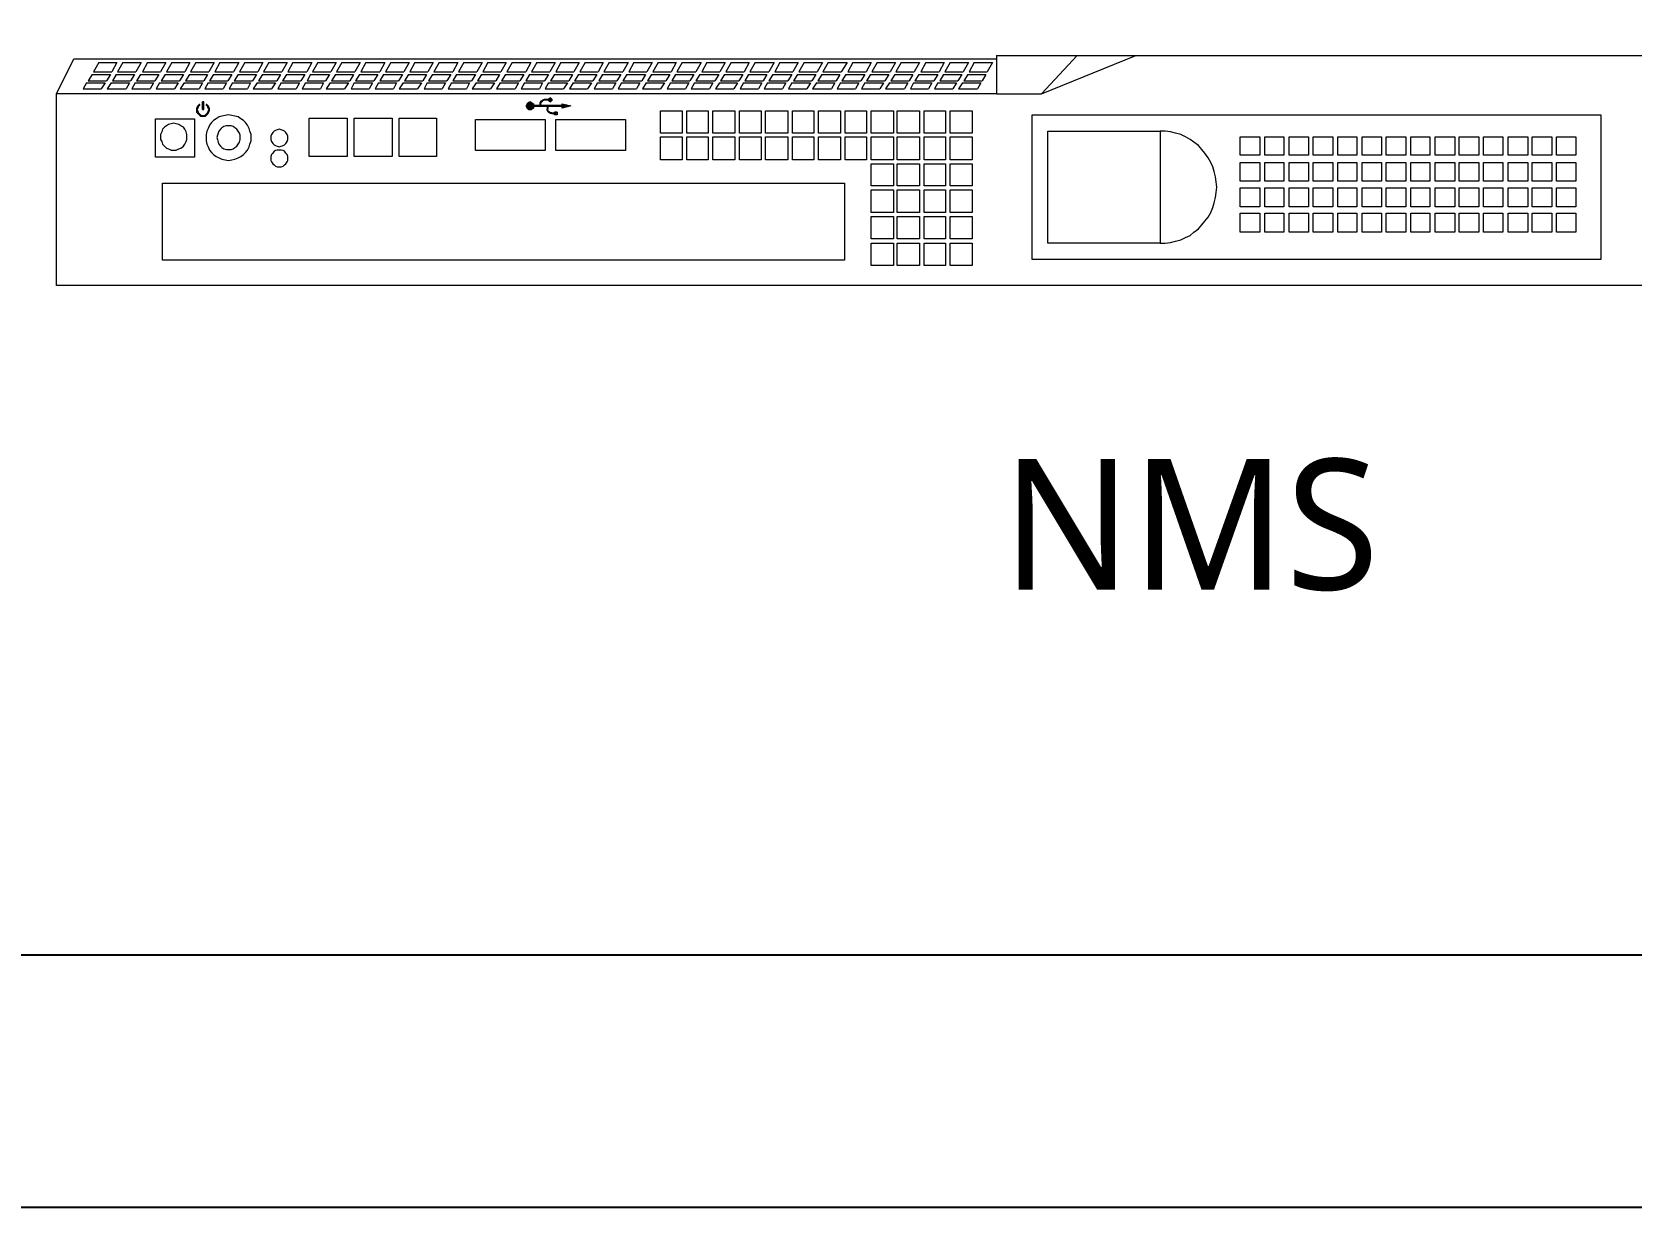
# Model space of a CAD drawing. Header units: millimetres. Extents: x 210250 to 420500, y 0 to 148500.
# Drawn here: x 256516 to 265604, y 68685 to 75362 of the extents above; entities that cross this region are included whole.
import ezdxf
from ezdxf.enums import TextEntityAlignment as Align

# ---------------------------------------------------------------- set-up
doc = ezdxf.new("R2010")
doc.units = ezdxf.units.MM
doc.header["$LTSCALE"] = 250
doc.header["$MEASUREMENT"] = 0
doc.layers.get('0').update_dxf_attribs({"lineweight": 25})
doc.layers.add('N-Equipment', color=7, linetype='Continuous')
doc.styles.add('sukwoo', font='malgun.ttf')

msp = doc.modelspace()

# ---------------------------------------------------------------- linework, layer by layer
at = {"color": 4}
msp.add_lwpolyline([(252757.4, 68684.9), (349048.6, 68684.9, 0.414214), (350048.6, 69684.9), (350048.6, 107791.5, 0.414214), (349048.6, 108791.5), (252757.4, 108791.5, 0.414214), (251757.4, 107791.5), (251757.4, 69684.9, 0.414214)], format="xyb", close=True, dxfattribs=at)
at = {"color": 3}
msp.add_lwpolyline([(253933.7, 89945), (272684, 89945, -0.414214), (273574.6, 89054.3), (273574.6, 71006, -0.414214), (272684, 70115.3), (253933.7, 70115.3, -0.414214), (253043, 71006), (253043, 89054.3, -0.414214)], format="xyb", close=True, dxfattribs=at)
at = {"lineweight": 9}
for points in [[(261997.2, 75228.4), (269855.6, 75228.4), (269855.6, 73920.5), (256654.5, 73920.5), (256654.5, 75009.8)], [(256754.6, 75209.9), (261997.2, 75209.9), (261997.2, 75009.8), (256654.5, 75009.8), (256654.5, 75009.8)], [(256654.5, 75009.8), (256754.6, 75209.9)], [(256754.6, 75209.9), (261997.2, 75209.9)], [(256895.4, 75187.7), (256865.7, 75135.8)], [(256895.4, 75187.7), (256999.1, 75187.7)], [(256999.1, 75187.7), (256969.5, 75135.8)], [(257032.5, 75187.7), (257002.8, 75135.8)], [(257032.5, 75187.7), (257136.2, 75187.7)], [(257136.2, 75187.7), (257106.6, 75135.8)], [(257173.2, 75187.7), (257143.6, 75135.8)], [(257173.2, 75187.7), (257277, 75187.7)], [(257277, 75187.7), (257247.3, 75135.8)], [(257310.3, 75187.7), (257280.7, 75135.8)], [(257310.3, 75187.7), (257414.1, 75187.7)], [(257414.1, 75187.7), (257384.4, 75135.8)], [(257447.4, 75187.7), (257417.8, 75135.8)], [(257447.4, 75187.7), (257551.2, 75187.7)], [(257551.2, 75187.7), (257521.5, 75135.8)], [(257584.5, 75187.7), (257554.9, 75135.8)], [(257584.5, 75187.7), (257692, 75187.7)], [(257692, 75187.7), (257662.3, 75135.8)], [(257725.3, 75187.7), (257695.7, 75135.8)], [(257725.3, 75187.7), (257829, 75187.7)], [(257829, 75187.7), (257799.4, 75135.8)], [(257862.4, 75187.7), (257832.7, 75135.8)], [(257862.4, 75187.7), (257966.1, 75187.7)], [(257966.1, 75187.7), (257936.5, 75135.8)], [(257999.5, 75187.7), (257969.8, 75135.8)], [(257999.5, 75187.7), (258106.9, 75187.7)], [(258106.9, 75187.7), (258077.3, 75135.8)], [(258140.3, 75187.7), (258110.6, 75135.8)], [(258140.3, 75187.7), (258244, 75187.7)], [(258244, 75187.7), (258214.4, 75135.8)], [(258277.3, 75187.7), (258247.7, 75135.8)], [(258277.3, 75187.7), (258381.1, 75187.7)], [(258381.1, 75187.7), (258351.5, 75135.8)], [(258414.4, 75187.7), (258384.8, 75135.8)], [(258414.4, 75187.7), (258521.9, 75187.7)], [(258521.9, 75187.7), (258492.2, 75135.8)], [(258555.2, 75187.7), (258525.6, 75135.8)], [(258555.2, 75187.7), (258659, 75187.7)], [(258659, 75187.7), (258629.3, 75135.8)], [(258692.3, 75187.7), (258662.7, 75135.8)], [(258692.3, 75187.7), (258796.1, 75187.7)], [(258796.1, 75187.7), (258766.4, 75135.8)], [(258829.4, 75187.7), (258799.8, 75135.8)], [(258829.4, 75187.7), (258936.8, 75187.7)], [(258936.8, 75187.7), (258907.2, 75135.8)], [(258970.2, 75187.7), (258940.6, 75135.8)], [(258970.2, 75187.7), (259073.9, 75187.7)], [(259073.9, 75187.7), (259044.3, 75135.8)], [(259107.3, 75187.7), (259077.6, 75135.8)], [(259107.3, 75187.7), (259211, 75187.7)], [(259211, 75187.7), (259181.4, 75135.8)], [(259244.4, 75187.7), (259214.7, 75135.8)], [(259244.4, 75187.7), (259351.8, 75187.7)], [(259351.8, 75187.7), (259322.2, 75135.8)], [(259385.2, 75187.7), (259355.5, 75135.8)], [(259385.2, 75187.7), (259488.9, 75187.7)], [(259488.9, 75187.7), (259459.3, 75135.8)], [(259522.2, 75187.7), (259492.6, 75135.8)], [(259522.2, 75187.7), (259626, 75187.7)], [(259626, 75187.7), (259596.3, 75135.8)], [(259659.3, 75187.7), (259629.7, 75135.8)], [(259659.3, 75187.7), (259763.1, 75187.7)], [(259763.1, 75187.7), (259733.4, 75135.8)], [(259796.4, 75187.7), (259766.8, 75135.8)], [(259796.4, 75187.7), (259903.9, 75187.7)], [(259903.9, 75187.7), (259874.2, 75135.8)], [(259937.2, 75187.7), (259907.6, 75135.8)], [(259937.2, 75187.7), (260041, 75187.7)], [(260041, 75187.7), (260011.3, 75135.8)], [(260074.3, 75187.7), (260044.7, 75135.8)], [(260074.3, 75187.7), (260178, 75187.7)], [(260178, 75187.7), (260148.4, 75135.8)], [(260211.4, 75187.7), (260181.7, 75135.8)], [(260211.4, 75187.7), (260318.8, 75187.7)], [(260318.8, 75187.7), (260289.2, 75135.8)], [(260352.2, 75187.7), (260322.5, 75135.8)], [(260352.2, 75187.7), (260455.9, 75187.7)], [(260455.9, 75187.7), (260426.3, 75135.8)], [(260489.3, 75187.7), (260459.6, 75135.8)], [(260489.3, 75187.7), (260593, 75187.7)], [(260593, 75187.7), (260563.4, 75135.8)], [(260626.4, 75187.7), (260596.7, 75135.8)], [(260626.4, 75187.7), (260733.8, 75187.7)], [(260733.8, 75187.7), (260704.2, 75135.8)], [(260767.1, 75187.7), (260737.5, 75135.8)], [(260767.1, 75187.7), (260870.9, 75187.7)], [(260870.9, 75187.7), (260841.2, 75135.8)], [(260904.2, 75187.7), (260874.6, 75135.8)], [(260904.2, 75187.7), (261008, 75187.7)], [(261008, 75187.7), (260978.3, 75135.8)], [(261041.3, 75187.7), (261011.7, 75135.8)], [(261041.3, 75187.7), (261148.8, 75187.7)], [(261148.8, 75187.7), (261115.4, 75135.8)], [(261182.1, 75187.7), (261152.5, 75135.8)], [(261182.1, 75187.7), (261285.9, 75187.7)], [(261285.9, 75187.7), (261256.2, 75135.8)], [(261319.2, 75187.7), (261289.6, 75135.8)], [(261319.2, 75187.7), (261422.9, 75187.7)], [(261422.9, 75187.7), (261393.3, 75135.8)], [(261456.3, 75187.7), (261426.6, 75135.8)], [(261456.3, 75187.7), (261560, 75187.7)], [(261560, 75187.7), (261530.4, 75135.8)], [(261597.1, 75187.7), (261567.4, 75135.8)], [(261597.1, 75187.7), (261700.8, 75187.7)], [(261700.8, 75187.7), (261671.2, 75135.8)], [(261734.2, 75187.7), (261704.5, 75135.8)], [(261734.2, 75187.7), (261837.9, 75187.7)], [(261837.9, 75187.7), (261808.3, 75135.8)], [(261871.3, 75187.7), (261841.6, 75135.8)], [(261871.3, 75187.7), (261975, 75187.7)], [(261975, 75187.7), (261945.4, 75135.8)], [(261997.2, 75228.4), (261997.2, 75209.9)], [(262252.9, 75009.8), (262790.1, 75228.4)], [(262252.9, 75009.8), (262456.7, 75228.4)], [(256825, 75072.8), (256806.4, 75039.5)], [(256825, 75072.8), (256932.4, 75072.8)], [(256858.3, 75121), (256836.1, 75083.9)], [(256836.1, 75083.9), (256939.8, 75083.9)], [(256858.3, 75121), (256962.1, 75121)], [(256865.7, 75135.8), (256969.5, 75135.8)], [(256932.4, 75072.8), (256910.2, 75039.5)], [(256962.1, 75121), (256939.8, 75083.9)], [(256965.8, 75072.8), (256943.5, 75039.5)], [(256965.8, 75072.8), (257069.5, 75072.8)], [(256995.4, 75121), (256973.2, 75083.9)], [(256973.2, 75083.9), (257076.9, 75083.9)], [(256995.4, 75121), (257099.1, 75121)], [(257002.8, 75135.8), (257106.6, 75135.8)], [(257069.5, 75072.8), (257051, 75039.5)], [(257099.1, 75121), (257076.9, 75083.9)], [(257102.8, 75072.8), (257084.3, 75039.5)], [(257102.8, 75072.8), (257206.6, 75072.8)], [(257132.5, 75121), (257110.3, 75083.9)], [(257110.3, 75083.9), (257214, 75083.9)], [(257132.5, 75121), (257236.2, 75121)], [(257143.6, 75135.8), (257247.3, 75135.8)], [(257206.6, 75072.8), (257188.1, 75039.5)], [(257236.2, 75121), (257214, 75083.9)], [(257239.9, 75072.8), (257221.4, 75039.5)], [(257239.9, 75072.8), (257347.4, 75072.8)], [(257273.3, 75121), (257251, 75083.9)], [(257251, 75083.9), (257354.8, 75083.9)], [(257273.3, 75121), (257377, 75121)], [(257280.7, 75135.8), (257384.4, 75135.8)], [(257347.4, 75072.8), (257325.2, 75039.5)], [(257377, 75121), (257354.8, 75083.9)], [(257380.7, 75072.8), (257358.5, 75039.5)], [(257380.7, 75072.8), (257484.5, 75072.8)], [(257410.4, 75121), (257388.1, 75083.9)], [(257388.1, 75083.9), (257491.9, 75083.9)], [(257410.4, 75121), (257514.1, 75121)], [(257417.8, 75135.8), (257521.5, 75135.8)], [(257484.5, 75072.8), (257465.9, 75039.5)], [(257514.1, 75121), (257491.9, 75083.9)], [(257517.8, 75072.8), (257499.3, 75039.5)], [(257517.8, 75072.8), (257621.6, 75072.8)], [(257547.5, 75121), (257525.2, 75083.9)], [(257525.2, 75083.9), (257629, 75083.9)], [(257547.5, 75121), (257651.2, 75121)], [(257554.9, 75135.8), (257662.3, 75135.8)], [(257621.6, 75072.8), (257603, 75039.5)], [(257651.2, 75121), (257629, 75083.9)], [(257654.9, 75072.8), (257636.4, 75039.5)], [(257654.9, 75072.8), (257758.6, 75072.8)], [(257688.2, 75121), (257666, 75083.9)], [(257666, 75083.9), (257769.8, 75083.9)], [(257688.2, 75121), (257792, 75121)], [(257695.7, 75135.8), (257799.4, 75135.8)], [(257758.6, 75072.8), (257740.1, 75039.5)], [(257792, 75121), (257769.8, 75083.9)], [(257795.7, 75072.8), (257773.5, 75039.5)], [(257795.7, 75072.8), (257899.4, 75072.8)], [(257825.3, 75121), (257803.1, 75083.9)], [(257803.1, 75083.9), (257906.8, 75083.9)], [(257825.3, 75121), (257929.1, 75121)], [(257832.7, 75135.8), (257936.5, 75135.8)], [(257899.4, 75072.8), (257877.2, 75039.5)], [(257929.1, 75121), (257906.8, 75083.9)], [(257932.8, 75072.8), (257914.3, 75039.5)], [(257932.8, 75072.8), (258036.5, 75072.8)], [(257962.4, 75121), (257940.2, 75083.9)], [(257940.2, 75083.9), (258043.9, 75083.9)], [(257962.4, 75121), (258066.2, 75121)], [(257969.8, 75135.8), (258077.3, 75135.8)], [(258036.5, 75072.8), (258018, 75039.5)], [(258066.2, 75121), (258043.9, 75083.9)], [(258069.9, 75072.8), (258051.3, 75039.5)], [(258069.9, 75072.8), (258173.6, 75072.8)], [(258099.5, 75121), (258081, 75083.9)], [(258081, 75083.9), (258184.7, 75083.9)], [(258099.5, 75121), (258207, 75121)], [(258110.6, 75135.8), (258214.4, 75135.8)], [(258173.6, 75072.8), (258155.1, 75039.5)], [(258207, 75121), (258184.7, 75083.9)], [(258210.7, 75072.8), (258188.4, 75039.5)], [(258210.7, 75072.8), (258314.4, 75072.8)], [(258240.3, 75121), (258218.1, 75083.9)], [(258218.1, 75083.9), (258321.8, 75083.9)], [(258240.3, 75121), (258344, 75121)], [(258247.7, 75135.8), (258351.5, 75135.8)], [(258314.4, 75072.8), (258292.2, 75039.5)], [(258344, 75121), (258321.8, 75083.9)], [(258347.7, 75072.8), (258329.2, 75039.5)], [(258347.7, 75072.8), (258451.5, 75072.8)], [(258377.4, 75121), (258355.2, 75083.9)], [(258355.2, 75083.9), (258458.9, 75083.9)], [(258377.4, 75121), (258481.1, 75121)], [(258384.8, 75135.8), (258492.2, 75135.8)], [(258451.5, 75072.8), (258433, 75039.5)], [(258481.1, 75121), (258458.9, 75083.9)], [(258484.8, 75072.8), (258466.3, 75039.5)], [(258484.8, 75072.8), (258588.6, 75072.8)], [(258514.5, 75121), (258492.2, 75083.9)], [(258492.2, 75083.9), (258599.7, 75083.9)], [(258514.5, 75121), (258621.9, 75121)], [(258525.6, 75135.8), (258629.3, 75135.8)], [(258588.6, 75072.8), (258570, 75039.5)], [(258621.9, 75121), (258599.7, 75083.9)], [(258625.6, 75072.8), (258603.4, 75039.5)], [(258625.6, 75072.8), (258729.4, 75072.8)], [(258655.3, 75121), (258633, 75083.9)], [(258633, 75083.9), (258736.8, 75083.9)], [(258655.3, 75121), (258759, 75121)], [(258662.7, 75135.8), (258766.4, 75135.8)], [(258729.4, 75072.8), (258707.1, 75039.5)], [(258759, 75121), (258736.8, 75083.9)], [(258762.7, 75072.8), (258744.2, 75039.5)], [(258762.7, 75072.8), (258866.5, 75072.8)], [(258792.4, 75121), (258770.1, 75083.9)], [(258770.1, 75083.9), (258873.9, 75083.9)], [(258792.4, 75121), (258896.1, 75121)], [(258799.8, 75135.8), (258907.2, 75135.8)], [(258866.5, 75072.8), (258847.9, 75039.5)], [(258896.1, 75121), (258873.9, 75083.9)], [(258899.8, 75072.8), (258881.3, 75039.5)], [(258899.8, 75072.8), (259003.5, 75072.8)], [(258929.4, 75121), (258907.2, 75083.9)], [(258907.2, 75083.9), (259014.7, 75083.9)], [(258929.4, 75121), (259036.9, 75121)], [(258940.6, 75135.8), (259044.3, 75135.8)], [(259003.5, 75072.8), (258985, 75039.5)], [(259036.9, 75121), (259014.7, 75083.9)], [(259040.6, 75072.8), (259018.4, 75039.5)], [(259040.6, 75072.8), (259144.3, 75072.8)], [(259070.2, 75121), (259048, 75083.9)], [(259048, 75083.9), (259151.7, 75083.9)], [(259070.2, 75121), (259174, 75121)], [(259077.6, 75135.8), (259181.4, 75135.8)], [(259144.3, 75072.8), (259122.1, 75039.5)], [(259174, 75121), (259151.7, 75083.9)], [(259177.7, 75072.8), (259155.4, 75039.5)], [(259177.7, 75072.8), (259281.4, 75072.8)], [(259207.3, 75121), (259185.1, 75083.9)], [(259185.1, 75083.9), (259288.8, 75083.9)], [(259207.3, 75121), (259311.1, 75121)], [(259214.7, 75135.8), (259322.2, 75135.8)], [(259281.4, 75072.8), (259262.9, 75039.5)], [(259311.1, 75121), (259288.8, 75083.9)], [(259314.8, 75072.8), (259296.2, 75039.5)], [(259314.8, 75072.8), (259418.5, 75072.8)], [(259344.4, 75121), (259322.2, 75083.9)], [(259322.2, 75083.9), (259429.6, 75083.9)], [(259344.4, 75121), (259451.9, 75121)], [(259355.5, 75135.8), (259459.3, 75135.8)], [(259418.5, 75072.8), (259400, 75039.5)], [(259451.9, 75121), (259429.6, 75083.9)], [(259451.9, 75072.8), (259433.3, 75039.5)], [(259451.9, 75072.8), (259559.3, 75072.8)], [(259485.2, 75121), (259463, 75083.9)], [(259463, 75083.9), (259566.7, 75083.9)], [(259485.2, 75121), (259588.9, 75121)], [(259492.6, 75135.8), (259596.3, 75135.8)], [(259559.3, 75072.8), (259537.1, 75039.5)], [(259588.9, 75121), (259566.7, 75083.9)], [(259592.6, 75072.8), (259570.4, 75039.5)], [(259592.6, 75072.8), (259696.4, 75072.8)], [(259622.3, 75121), (259600.1, 75083.9)], [(259600.1, 75083.9), (259703.8, 75083.9)], [(259622.3, 75121), (259726, 75121)], [(259629.7, 75135.8), (259733.4, 75135.8)], [(259696.4, 75072.8), (259674.2, 75039.5)], [(259726, 75121), (259703.8, 75083.9)], [(259729.7, 75072.8), (259711.2, 75039.5)], [(259729.7, 75072.8), (259833.5, 75072.8)], [(259759.4, 75121), (259737.1, 75083.9)], [(259737.1, 75083.9), (259840.9, 75083.9)], [(259759.4, 75121), (259863.1, 75121)], [(259766.8, 75135.8), (259874.2, 75135.8)], [(259833.5, 75072.8), (259814.9, 75039.5)], [(259863.1, 75121), (259840.9, 75083.9)], [(259866.8, 75072.8), (259848.3, 75039.5)], [(259866.8, 75072.8), (259970.6, 75072.8)], [(259896.5, 75121), (259874.2, 75083.9)], [(259874.2, 75083.9), (259981.7, 75083.9)], [(259896.5, 75121), (260003.9, 75121)], [(259907.6, 75135.8), (260011.3, 75135.8)], [(259970.6, 75072.8), (259952, 75039.5)], [(260003.9, 75121), (259981.7, 75083.9)], [(260007.6, 75072.8), (259985.4, 75039.5)], [(260007.6, 75072.8), (260111.4, 75072.8)], [(260037.2, 75121), (260015, 75083.9)], [(260015, 75083.9), (260118.8, 75083.9)], [(260037.2, 75121), (260141, 75121)], [(260044.7, 75135.8), (260148.4, 75135.8)], [(260111.4, 75072.8), (260089.1, 75039.5)], [(260141, 75121), (260118.8, 75083.9)], [(260144.7, 75072.8), (260126.2, 75039.5)], [(260144.7, 75072.8), (260248.4, 75072.8)], [(260174.3, 75121), (260152.1, 75083.9)], [(260152.1, 75083.9), (260255.8, 75083.9)], [(260174.3, 75121), (260278.1, 75121)], [(260181.7, 75135.8), (260289.2, 75135.8)], [(260248.4, 75072.8), (260229.9, 75039.5)], [(260278.1, 75121), (260255.8, 75083.9)], [(260281.8, 75072.8), (260263.3, 75039.5)], [(260281.8, 75072.8), (260385.5, 75072.8)], [(260311.4, 75121), (260289.2, 75083.9)], [(260289.2, 75083.9), (260396.6, 75083.9)], [(260311.4, 75121), (260418.9, 75121)], [(260322.5, 75135.8), (260426.3, 75135.8)], [(260385.5, 75072.8), (260367, 75039.5)], [(260418.9, 75121), (260396.6, 75083.9)], [(260422.6, 75072.8), (260400.3, 75039.5)], [(260422.6, 75072.8), (260526.3, 75072.8)], [(260452.2, 75121), (260430, 75083.9)], [(260430, 75083.9), (260533.7, 75083.9)], [(260452.2, 75121), (260556, 75121)], [(260459.6, 75135.8), (260563.4, 75135.8)], [(260526.3, 75072.8), (260504.1, 75039.5)], [(260556, 75121), (260533.7, 75083.9)], [(260559.7, 75072.8), (260541.1, 75039.5)], [(260559.7, 75072.8), (260663.4, 75072.8)], [(260589.3, 75121), (260567.1, 75083.9)], [(260567.1, 75083.9), (260670.8, 75083.9)], [(260589.3, 75121), (260693, 75121)], [(260596.7, 75135.8), (260704.2, 75135.8)], [(260663.4, 75072.8), (260644.9, 75039.5)], [(260693, 75121), (260670.8, 75083.9)], [(260696.7, 75072.8), (260678.2, 75039.5)], [(260696.7, 75072.8), (260800.5, 75072.8)], [(260726.4, 75121), (260704.2, 75083.9)], [(260704.2, 75083.9), (260811.6, 75083.9)], [(260726.4, 75121), (260833.8, 75121)], [(260737.5, 75135.8), (260841.2, 75135.8)], [(260800.5, 75072.8), (260782, 75039.5)], [(260833.8, 75121), (260811.6, 75083.9)], [(260833.8, 75072.8), (260815.3, 75039.5)], [(260833.8, 75072.8), (260941.3, 75072.8)], [(260867.2, 75121), (260845, 75083.9)], [(260845, 75083.9), (260948.7, 75083.9)], [(260867.2, 75121), (260970.9, 75121)], [(260874.6, 75135.8), (260978.3, 75135.8)], [(260941.3, 75072.8), (260919.1, 75039.5)], [(260970.9, 75121), (260948.7, 75083.9)], [(260974.6, 75072.8), (260952.4, 75039.5)], [(260974.6, 75072.8), (261078.4, 75072.8)], [(261004.3, 75121), (260982, 75083.9)], [(260982, 75083.9), (261085.8, 75083.9)], [(261004.3, 75121), (261108, 75121)], [(261011.7, 75135.8), (261115.4, 75135.8)], [(261078.4, 75072.8), (261059.8, 75039.5)], [(261108, 75121), (261085.8, 75083.9)], [(261111.7, 75072.8), (261093.2, 75039.5)], [(261111.7, 75072.8), (261215.5, 75072.8)], [(261141.4, 75121), (261119.1, 75083.9)], [(261119.1, 75083.9), (261226.6, 75083.9)], [(261141.4, 75121), (261248.8, 75121)], [(261152.5, 75135.8), (261256.2, 75135.8)], [(261215.5, 75072.8), (261196.9, 75039.5)], [(261248.8, 75121), (261226.6, 75083.9)], [(261248.8, 75072.8), (261230.3, 75039.5)], [(261248.8, 75072.8), (261356.2, 75072.8)], [(261282.1, 75121), (261259.9, 75083.9)], [(261259.9, 75083.9), (261363.7, 75083.9)], [(261282.1, 75121), (261385.9, 75121)], [(261289.6, 75135.8), (261393.3, 75135.8)], [(261356.2, 75072.8), (261334, 75039.5)], [(261385.9, 75121), (261363.7, 75083.9)], [(261389.6, 75072.8), (261367.4, 75039.5)], [(261389.6, 75072.8), (261493.3, 75072.8)], [(261419.2, 75121), (261397, 75083.9)], [(261397, 75083.9), (261500.7, 75083.9)], [(261419.2, 75121), (261523, 75121)], [(261426.6, 75135.8), (261530.4, 75135.8)], [(261493.3, 75072.8), (261474.8, 75039.5)], [(261523, 75121), (261500.7, 75083.9)], [(261526.7, 75072.8), (261508.2, 75039.5)], [(261526.7, 75072.8), (261630.4, 75072.8)], [(261556.3, 75121), (261534.1, 75083.9)], [(261534.1, 75083.9), (261641.5, 75083.9)], [(261556.3, 75121), (261663.8, 75121)], [(261567.4, 75135.8), (261671.2, 75135.8)], [(261630.4, 75072.8), (261611.9, 75039.5)], [(261663.8, 75121), (261641.5, 75083.9)], [(261663.8, 75072.8), (261645.2, 75039.5)], [(261663.8, 75072.8), (261771.2, 75072.8)], [(261697.1, 75121), (261674.9, 75083.9)], [(261674.9, 75083.9), (261778.6, 75083.9)], [(261697.1, 75121), (261800.9, 75121)], [(261704.5, 75135.8), (261808.3, 75135.8)], [(261771.2, 75072.8), (261749, 75039.5)], [(261800.9, 75121), (261778.6, 75083.9)], [(261804.6, 75072.8), (261782.3, 75039.5)], [(261804.6, 75072.8), (261908.3, 75072.8)], [(261834.2, 75121), (261812, 75083.9)], [(261812, 75083.9), (261915.7, 75083.9)], [(261834.2, 75121), (261937.9, 75121)], [(261841.6, 75135.8), (261945.4, 75135.8)], [(261908.3, 75072.8), (261889.8, 75039.5)], [(261937.9, 75121), (261915.7, 75083.9)], [(256806.4, 75039.5), (256910.2, 75039.5)], [(256943.5, 75039.5), (257051, 75039.5)], [(257084.3, 75039.5), (257188.1, 75039.5)], [(257221.4, 75039.5), (257325.2, 75039.5)], [(257358.5, 75039.5), (257465.9, 75039.5)], [(257499.3, 75039.5), (257603, 75039.5)], [(257636.4, 75039.5), (257740.1, 75039.5)], [(257773.5, 75039.5), (257877.2, 75039.5)], [(257914.3, 75039.5), (258018, 75039.5)], [(258051.3, 75039.5), (258155.1, 75039.5)], [(258188.4, 75039.5), (258292.2, 75039.5)], [(258329.2, 75039.5), (258433, 75039.5)], [(258466.3, 75039.5), (258570, 75039.5)], [(258603.4, 75039.5), (258707.1, 75039.5)], [(258744.2, 75039.5), (258847.9, 75039.5)], [(258881.3, 75039.5), (258985, 75039.5)], [(259018.4, 75039.5), (259122.1, 75039.5)], [(259155.4, 75039.5), (259262.9, 75039.5)], [(259296.2, 75039.5), (259400, 75039.5)], [(259433.3, 75039.5), (259537.1, 75039.5)], [(259570.4, 75039.5), (259674.2, 75039.5)], [(259711.2, 75039.5), (259814.9, 75039.5)], [(259848.3, 75039.5), (259952, 75039.5)], [(259985.4, 75039.5), (260089.1, 75039.5)], [(260126.2, 75039.5), (260229.9, 75039.5)], [(260263.3, 75039.5), (260367, 75039.5)], [(260400.3, 75039.5), (260504.1, 75039.5)], [(260541.1, 75039.5), (260644.9, 75039.5)], [(260678.2, 75039.5), (260782, 75039.5)], [(260815.3, 75039.5), (260919.1, 75039.5)], [(260952.4, 75039.5), (261059.8, 75039.5)], [(261093.2, 75039.5), (261196.9, 75039.5)], [(261230.3, 75039.5), (261334, 75039.5)], [(261367.4, 75039.5), (261474.8, 75039.5)], [(261508.2, 75039.5), (261611.9, 75039.5)], [(261645.2, 75039.5), (261749, 75039.5)], [(261782.3, 75039.5), (261889.8, 75039.5)], [(261997.2, 75009.8), (262252.9, 75009.8)], [(257465.9, 74950.5), (257458.5, 74943.1), (257454.8, 74935.7), (257451.1, 74924.6), (257451.1, 74917.2), (257451.1, 74906.1), (257458.5, 74898.7), (257465.9, 74891.3), (257473.4, 74883.9), (257484.5, 74883.9), (257491.9, 74883.9), (257503, 74883.9), (257510.4, 74891.3), (257517.8, 74898.7), (257521.5, 74906.1), (257525.2, 74917.2), (257525.2, 74924.6), (257521.5, 74935.7), (257517.8, 74943.1), (257510.4, 74950.5)], [(257469.6, 74946.8), (257462.2, 74939.4), (257458.5, 74928.3), (257454.8, 74920.9), (257458.5, 74909.8), (257462.2, 74902.4), (257469.6, 74895), (257477.1, 74887.6), (257488.2, 74887.6), (257499.3, 74887.6), (257506.7, 74895), (257514.1, 74902.4), (257517.8, 74909.8), (257521.5, 74920.9), (257517.8, 74928.3), (257514.1, 74939.4), (257506.7, 74946.8)], [(257469.6, 74950.5), (257465.9, 74950.5)], [(257469.6, 74946.8), (257469.6, 74950.5)], [(257484.5, 74920.9), (257484.5, 74965.4)], [(257488.2, 74965.4), (257484.5, 74965.4)], [(257484.5, 74920.9), (257488.2, 74920.9)], [(257491.9, 74965.4), (257488.2, 74965.4)], [(257488.2, 74920.9), (257491.9, 74920.9)], [(257491.9, 74920.9), (257491.9, 74965.4)], [(257510.4, 74950.5), (257506.7, 74950.5)], [(257506.7, 74950.5), (257506.7, 74946.8)], [(262927.2, 74161.4), (262956.8, 74161.4), (262986.5, 74165.1), (263016.1, 74172.5), (263045.8, 74179.9), (263071.7, 74194.7), (263097.6, 74205.8), (263119.9, 74224.4), (263145.8, 74242.9), (263164.3, 74265.1), (263182.8, 74287.3), (263201.4, 74309.6), (263216.2, 74335.5), (263227.3, 74365.1), (263234.7, 74391.1), (263242.1, 74420.7), (263245.8, 74450.4), (263249.5, 74480), (263245.8, 74509.6), (263242.1, 74539.3), (263234.7, 74568.9), (263227.3, 74594.9), (263216.2, 74620.8), (263201.4, 74646.7), (263182.8, 74672.7), (263164.3, 74694.9), (263145.8, 74717.1), (263119.9, 74735.7), (263097.6, 74750.5), (263071.7, 74765.3), (263045.8, 74780.1), (263016.1, 74787.5), (262986.5, 74794.9), (262956.8, 74798.6), (262927.2, 74798.6)]]:
    msp.add_lwpolyline(points, dxfattribs=at)
for points in [[(259422.2, 74976.5), (259422.2, 74972.8), (259414.8, 74972.8)], [(259429.6, 74980.2), (259429.6, 74976.5), (259422.2, 74976.5)], [(259429.6, 74976.5), (259422.2, 74976.5), (259422.2, 74972.8)], [(259451.9, 74976.5), (259451.9, 74980.2), (259429.6, 74976.5)], [(259451.9, 74980.2), (259429.6, 74976.5), (259429.6, 74980.2)], [(259463, 74965.4), (259466.7, 74969.1), (259470.4, 74972.8), (259470.4, 74976.5), (259470.4, 74980.2), (259466.7, 74983.9), (259463, 74987.6), (259455.6, 74983.9), (259451.9, 74980.2), (259451.9, 74976.5), (259451.9, 74972.8), (259455.6, 74969.1), (259463, 74965.4)], [(259455.6, 74983.9), (259451.9, 74980.2), (259451.9, 74972.8)], [(259455.6, 74983.9), (259455.6, 74969.1), (259451.9, 74972.8)], [(259451.9, 74980.2), (259451.9, 74972.8), (259451.9, 74976.5)], [(259463, 74987.6), (259455.6, 74983.9), (259455.6, 74969.1)], [(259463, 74987.6), (259463, 74965.4), (259455.6, 74969.1)], [(259466.7, 74983.9), (259463, 74987.6), (259463, 74965.4)], [(259466.7, 74983.9), (259466.7, 74969.1), (259463, 74965.4)], [(259470.4, 74980.2), (259466.7, 74983.9), (259466.7, 74969.1)], [(259470.4, 74980.2), (259470.4, 74972.8), (259466.7, 74969.1)], [(259470.4, 74976.5), (259470.4, 74980.2), (259470.4, 74972.8)], [(257632.7, 74631.9), (257651.2, 74635.6), (257669.7, 74639.3), (257688.2, 74646.7), (257703.1, 74654.1), (257717.9, 74665.3), (257729, 74676.4), (257740.1, 74691.2), (257751.2, 74709.7), (257754.9, 74724.5), (257762.3, 74743.1), (257762.3, 74761.6), (257762.3, 74780.1), (257754.9, 74798.6), (257751.2, 74813.5), (257740.1, 74832), (257729, 74846.8), (257717.9, 74857.9), (257703.1, 74869), (257688.2, 74880.2), (257669.7, 74883.9), (257651.2, 74887.6), (257632.7, 74891.3), (257614.1, 74887.6), (257595.6, 74883.9), (257580.8, 74880.2), (257562.3, 74869), (257547.5, 74857.9), (257536.3, 74846.8), (257525.2, 74832), (257517.8, 74813.5), (257510.4, 74798.6), (257506.7, 74780.1), (257506.7, 74761.6), (257506.7, 74743.1), (257510.4, 74724.5), (257517.8, 74709.7), (257525.2, 74691.2), (257536.3, 74676.4), (257547.5, 74665.3), (257562.3, 74654.1), (257580.8, 74646.7), (257595.6, 74639.3), (257614.1, 74635.6), (257632.7, 74631.9)], [(259348.1, 74920.9), (259355.5, 74920.9), (259359.2, 74924.6), (259366.6, 74928.3), (259366.6, 74935.7), (259370.3, 74943.1), (259366.6, 74946.8), (259366.6, 74954.3), (259359.2, 74958), (259355.5, 74961.7), (259348.1, 74965.4), (259340.7, 74961.7), (259333.3, 74958), (259329.6, 74954.3), (259325.9, 74946.8), (259325.9, 74943.1), (259325.9, 74935.7), (259329.6, 74928.3), (259333.3, 74924.6), (259340.7, 74920.9), (259348.1, 74920.9)], [(259329.6, 74954.3), (259325.9, 74946.8), (259325.9, 74935.7)], [(259329.6, 74954.3), (259329.6, 74928.3), (259325.9, 74935.7)], [(259325.9, 74946.8), (259325.9, 74935.7), (259325.9, 74943.1)], [(259333.3, 74958), (259329.6, 74954.3), (259329.6, 74928.3)], [(259333.3, 74958), (259333.3, 74924.6), (259329.6, 74928.3)], [(259340.7, 74961.7), (259333.3, 74958), (259333.3, 74924.6)], [(259340.7, 74961.7), (259340.7, 74920.9), (259333.3, 74924.6)], [(259348.1, 74965.4), (259340.7, 74961.7), (259340.7, 74920.9)], [(259348.1, 74965.4), (259348.1, 74920.9), (259340.7, 74920.9)], [(259355.5, 74961.7), (259348.1, 74965.4), (259348.1, 74920.9)], [(259355.5, 74961.7), (259355.5, 74920.9), (259348.1, 74920.9)], [(259359.2, 74958), (259355.5, 74961.7), (259355.5, 74920.9)], [(259359.2, 74958), (259359.2, 74924.6), (259355.5, 74920.9)], [(259366.6, 74954.3), (259359.2, 74958), (259359.2, 74924.6)], [(259366.6, 74954.3), (259366.6, 74928.3), (259359.2, 74924.6)], [(259366.6, 74946.8), (259366.6, 74954.3), (259366.6, 74928.3)], [(259370.3, 74943.1), (259366.6, 74946.8), (259366.6, 74935.7)], [(259366.6, 74946.8), (259366.6, 74935.7), (259366.6, 74928.3)], [(259555.6, 74939.4), (259555.6, 74946.8), (259370.3, 74939.4)], [(259555.6, 74946.8), (259370.3, 74939.4), (259370.3, 74946.8)], [(259407.4, 74969.1), (259411.1, 74965.4), (259403.7, 74961.7)], [(259411.1, 74965.4), (259403.7, 74961.7), (259407.4, 74958)], [(259403.7, 74961.7), (259407.4, 74958), (259403.7, 74950.5)], [(259407.4, 74958), (259403.7, 74950.5), (259407.4, 74950.5)], [(259407.4, 74950.5), (259403.7, 74950.5), (259407.4, 74946.8)], [(259403.7, 74950.5), (259407.4, 74946.8), (259403.7, 74946.8)], [(259414.8, 74972.8), (259418.5, 74969.1), (259407.4, 74969.1)], [(259418.5, 74969.1), (259407.4, 74969.1), (259411.1, 74965.4)], [(259422.2, 74972.8), (259414.8, 74972.8), (259418.5, 74969.1)], [(259444.4, 74924.6), (259448.1, 74924.6), (259444.4, 74939.4)], [(259448.1, 74924.6), (259444.4, 74939.4), (259448.1, 74939.4)], [(259444.4, 74924.6), (259448.1, 74924.6), (259444.4, 74917.2)], [(259448.1, 74924.6), (259444.4, 74917.2), (259448.1, 74917.2)], [(259444.4, 74917.2), (259448.1, 74917.2), (259448.1, 74909.8)], [(259448.1, 74917.2), (259448.1, 74909.8), (259451.9, 74909.8)], [(259448.1, 74909.8), (259451.9, 74909.8), (259455.6, 74902.4)], [(259451.9, 74909.8), (259455.6, 74902.4), (259459.3, 74906.1)], [(259455.6, 74902.4), (259459.3, 74906.1), (259463, 74898.7)], [(259459.3, 74906.1), (259463, 74898.7), (259463, 74902.4)], [(259463, 74898.7), (259463, 74902.4), (259470.4, 74898.7)], [(259463, 74902.4), (259470.4, 74898.7), (259470.4, 74902.4)], [(259485.2, 74898.7), (259485.2, 74902.4), (259470.4, 74898.7)], [(259485.2, 74902.4), (259470.4, 74898.7), (259470.4, 74902.4)], [(259500, 74906.1), (259485.2, 74906.1), (259485.2, 74891.3)], [(259500, 74906.1), (259500, 74891.3), (259485.2, 74891.3)], [(259485.2, 74906.1), (259500, 74906.1), (259500, 74891.3), (259485.2, 74891.3), (259485.2, 74906.1)], [(259529.7, 74954.3), (259577.8, 74943.1), (259529.7, 74928.3)], [(259577.8, 74943.1), (259529.7, 74932), (259529.7, 74950.5)], [(260089.1, 74913.5), (260211.4, 74913.5), (260211.4, 74787.5), (260089.1, 74787.5), (260089.1, 74913.5)], [(260237.3, 74913.5), (260359.6, 74913.5), (260359.6, 74787.5), (260237.3, 74787.5), (260237.3, 74913.5)], [(260385.5, 74913.5), (260511.5, 74913.5), (260511.5, 74787.5), (260385.5, 74787.5), (260385.5, 74913.5)], [(260537.4, 74913.5), (260659.7, 74913.5), (260659.7, 74787.5), (260537.4, 74787.5), (260537.4, 74913.5)], [(260685.6, 74913.5), (260811.6, 74913.5), (260811.6, 74787.5), (260685.6, 74787.5), (260685.6, 74913.5)], [(260837.5, 74913.5), (260959.8, 74913.5), (260959.8, 74787.5), (260837.5, 74787.5), (260837.5, 74913.5)], [(260985.7, 74913.5), (261111.7, 74913.5), (261111.7, 74787.5), (260985.7, 74787.5), (260985.7, 74913.5)], [(261137.7, 74913.5), (261259.9, 74913.5), (261259.9, 74787.5), (261137.7, 74787.5), (261137.7, 74913.5)], [(261285.9, 74913.5), (261411.8, 74913.5), (261411.8, 74787.5), (261285.9, 74787.5), (261285.9, 74913.5)], [(261434.1, 74913.5), (261560, 74913.5), (261560, 74787.5), (261434.1, 74787.5), (261434.1, 74913.5)], [(261586, 74913.5), (261708.2, 74913.5), (261708.2, 74787.5), (261586, 74787.5), (261586, 74913.5)], [(261734.2, 74913.5), (261860.1, 74913.5), (261860.1, 74787.5), (261734.2, 74787.5), (261734.2, 74913.5)], [(262201, 74891.3), (265431.8, 74891.3), (265431.8, 74068.7), (262201, 74068.7), (262201, 74891.3)], [(257217.7, 74869), (257440, 74869), (257440, 74650.4), (257217.7, 74650.4), (257217.7, 74869)], [(257321.4, 74691.2), (257336.3, 74691.2), (257351.1, 74698.6), (257362.2, 74702.3), (257377, 74713.4), (257384.4, 74724.5), (257391.8, 74739.4), (257395.5, 74750.5), (257395.5, 74765.3), (257395.5, 74780.1), (257391.8, 74794.9), (257384.4, 74809.8), (257377, 74820.9), (257362.2, 74828.3), (257351.1, 74835.7), (257336.3, 74839.4), (257321.4, 74843.1), (257306.6, 74839.4), (257291.8, 74835.7), (257280.7, 74828.3), (257269.6, 74820.9), (257258.5, 74809.8), (257254.8, 74794.9), (257247.3, 74780.1), (257247.3, 74765.3), (257247.3, 74750.5), (257254.8, 74739.4), (257258.5, 74724.5), (257269.6, 74713.4), (257280.7, 74702.3), (257291.8, 74698.6), (257306.6, 74691.2), (257321.4, 74691.2)], [(257632.7, 74694.9), (257647.5, 74694.9), (257658.6, 74698.6), (257669.7, 74706), (257680.8, 74713.4), (257688.2, 74724.5), (257695.7, 74735.7), (257699.4, 74750.5), (257699.4, 74761.6), (257699.4, 74776.4), (257695.7, 74787.5), (257688.2, 74798.6), (257680.8, 74809.8), (257669.7, 74817.2), (257658.6, 74824.6), (257647.5, 74828.3), (257632.7, 74828.3), (257621.6, 74828.3), (257606.7, 74824.6), (257595.6, 74817.2), (257588.2, 74809.8), (257577.1, 74798.6), (257573.4, 74787.5), (257569.7, 74776.4), (257566, 74761.6), (257569.7, 74750.5), (257573.4, 74735.7), (257577.1, 74724.5), (257588.2, 74713.4), (257595.6, 74706), (257606.7, 74698.6), (257621.6, 74694.9), (257632.7, 74694.9)], [(257921.7, 74709.7), (257932.8, 74713.4), (257943.9, 74717.1), (257951.3, 74720.8), (257958.7, 74728.2), (257966.1, 74739.4), (257969.8, 74750.5), (257969.8, 74757.9), (257969.8, 74769), (257966.1, 74780.1), (257958.7, 74791.2), (257951.3, 74798.6), (257943.9, 74802.3), (257932.8, 74806), (257921.7, 74809.8), (257910.5, 74806), (257899.4, 74802.3), (257892, 74798.6), (257884.6, 74791.2), (257877.2, 74780.1), (257873.5, 74769), (257873.5, 74757.9), (257873.5, 74750.5), (257877.2, 74739.4), (257884.6, 74728.2), (257892, 74720.8), (257899.4, 74717.1), (257910.5, 74713.4), (257921.7, 74709.7)], [(258092.1, 74872.7), (258307, 74872.7), (258307, 74654.1), (258092.1, 74654.1), (258092.1, 74872.7)], [(258347.7, 74872.7), (258562.6, 74872.7), (258562.6, 74654.1), (258347.7, 74654.1), (258347.7, 74872.7)], [(258603.4, 74872.7), (258814.6, 74872.7), (258814.6, 74654.1), (258603.4, 74654.1), (258603.4, 74872.7)], [(259036.9, 74865.3), (259433.3, 74865.3), (259433.3, 74687.5), (259036.9, 74687.5), (259036.9, 74865.3)], [(259492.6, 74865.3), (259889, 74865.3), (259889, 74687.5), (259492.6, 74687.5), (259492.6, 74865.3)], [(262289.9, 74798.6), (262927.2, 74798.6), (262927.2, 74161.4), (262289.9, 74161.4), (262289.9, 74798.6)], [(260089.1, 74765.3), (260211.4, 74765.3), (260211.4, 74635.6), (260089.1, 74635.6), (260089.1, 74765.3)], [(260237.3, 74765.3), (260359.6, 74765.3), (260359.6, 74635.6), (260237.3, 74635.6), (260237.3, 74765.3)], [(260385.5, 74765.3), (260511.5, 74765.3), (260511.5, 74635.6), (260385.5, 74635.6), (260385.5, 74765.3)], [(260537.4, 74765.3), (260659.7, 74765.3), (260659.7, 74635.6), (260537.4, 74635.6), (260537.4, 74765.3)], [(260685.6, 74765.3), (260811.6, 74765.3), (260811.6, 74635.6), (260685.6, 74635.6), (260685.6, 74765.3)], [(260837.5, 74765.3), (260959.8, 74765.3), (260959.8, 74635.6), (260837.5, 74635.6), (260837.5, 74765.3)], [(260985.7, 74765.3), (261111.7, 74765.3), (261111.7, 74635.6), (260985.7, 74635.6), (260985.7, 74765.3)], [(261137.7, 74765.3), (261259.9, 74765.3), (261259.9, 74635.6), (261137.7, 74635.6), (261137.7, 74765.3)], [(261285.9, 74765.3), (261411.8, 74765.3), (261411.8, 74635.6), (261285.9, 74635.6), (261285.9, 74765.3)], [(261434.1, 74765.3), (261560, 74765.3), (261560, 74635.6), (261434.1, 74635.6), (261434.1, 74765.3)], [(261586, 74765.3), (261708.2, 74765.3), (261708.2, 74635.6), (261586, 74635.6), (261586, 74765.3)], [(261734.2, 74765.3), (261860.1, 74765.3), (261860.1, 74635.6), (261734.2, 74635.6), (261734.2, 74765.3)], [(263382.9, 74765.3), (263494.1, 74765.3), (263494.1, 74661.6), (263382.9, 74661.6), (263382.9, 74765.3)], [(263523.7, 74765.3), (263631.2, 74765.3), (263631.2, 74661.6), (263523.7, 74661.6), (263523.7, 74765.3)], [(263660.8, 74765.3), (263771.9, 74765.3), (263771.9, 74661.6), (263660.8, 74661.6), (263660.8, 74765.3)], [(263797.9, 74765.3), (263909, 74765.3), (263909, 74661.6), (263797.9, 74661.6), (263797.9, 74765.3)], [(263938.7, 74765.3), (264046.1, 74765.3), (264046.1, 74661.6), (263938.7, 74661.6), (263938.7, 74765.3)], [(264075.8, 74765.3), (264186.9, 74765.3), (264186.9, 74661.6), (264075.8, 74661.6), (264075.8, 74765.3)], [(264212.8, 74765.3), (264324, 74765.3), (264324, 74661.6), (264212.8, 74661.6), (264212.8, 74765.3)], [(264353.6, 74765.3), (264461.1, 74765.3), (264461.1, 74661.6), (264353.6, 74661.6), (264353.6, 74765.3)], [(264490.7, 74765.3), (264601.9, 74765.3), (264601.9, 74661.6), (264490.7, 74661.6), (264490.7, 74765.3)], [(264627.8, 74765.3), (264739, 74765.3), (264739, 74661.6), (264627.8, 74661.6), (264627.8, 74765.3)], [(264764.9, 74765.3), (264876.1, 74765.3), (264876.1, 74661.6), (264764.9, 74661.6), (264764.9, 74765.3)], [(264905.7, 74765.3), (265016.8, 74765.3), (265016.8, 74661.6), (264905.7, 74661.6), (264905.7, 74765.3)], [(265042.8, 74765.3), (265153.9, 74765.3), (265153.9, 74661.6), (265042.8, 74661.6), (265042.8, 74765.3)], [(265179.9, 74765.3), (265291, 74765.3), (265291, 74661.6), (265179.9, 74661.6), (265179.9, 74765.3)], [(257921.7, 74594.9), (257932.8, 74594.9), (257943.9, 74598.6), (257951.3, 74606), (257958.7, 74613.4), (257966.1, 74624.5), (257969.8, 74631.9), (257969.8, 74643), (257969.8, 74654.1), (257966.1, 74665.3), (257958.7, 74672.7), (257951.3, 74683.8), (257943.9, 74687.5), (257932.8, 74691.2), (257921.7, 74691.2), (257910.5, 74691.2), (257899.4, 74687.5), (257892, 74683.8), (257884.6, 74672.7), (257877.2, 74665.3), (257873.5, 74654.1), (257873.5, 74643), (257873.5, 74631.9), (257877.2, 74624.5), (257884.6, 74613.4), (257892, 74606), (257899.4, 74598.6), (257910.5, 74594.9), (257921.7, 74594.9)], [(261285.9, 74613.4), (261411.8, 74613.4), (261411.8, 74487.4), (261285.9, 74487.4), (261285.9, 74613.4)], [(261434.1, 74613.4), (261560, 74613.4), (261560, 74487.4), (261434.1, 74487.4), (261434.1, 74613.4)], [(261586, 74613.4), (261708.2, 74613.4), (261708.2, 74487.4), (261586, 74487.4), (261586, 74613.4)], [(261734.2, 74613.4), (261860.1, 74613.4), (261860.1, 74487.4), (261734.2, 74487.4), (261734.2, 74613.4)], [(263382.9, 74620.8), (263494.1, 74620.8), (263494.1, 74513.4), (263382.9, 74513.4), (263382.9, 74620.8)], [(263523.7, 74620.8), (263631.2, 74620.8), (263631.2, 74513.4), (263523.7, 74513.4), (263523.7, 74620.8)], [(263660.8, 74620.8), (263771.9, 74620.8), (263771.9, 74513.4), (263660.8, 74513.4), (263660.8, 74620.8)], [(263797.9, 74620.8), (263909, 74620.8), (263909, 74513.4), (263797.9, 74513.4), (263797.9, 74620.8)], [(263938.7, 74620.8), (264046.1, 74620.8), (264046.1, 74513.4), (263938.7, 74513.4), (263938.7, 74620.8)], [(264075.8, 74620.8), (264186.9, 74620.8), (264186.9, 74513.4), (264075.8, 74513.4), (264075.8, 74620.8)], [(264212.8, 74620.8), (264324, 74620.8), (264324, 74513.4), (264212.8, 74513.4), (264212.8, 74620.8)], [(264353.6, 74620.8), (264461.1, 74620.8), (264461.1, 74513.4), (264353.6, 74513.4), (264353.6, 74620.8)], [(264490.7, 74620.8), (264601.9, 74620.8), (264601.9, 74513.4), (264490.7, 74513.4), (264490.7, 74620.8)], [(264627.8, 74620.8), (264739, 74620.8), (264739, 74513.4), (264627.8, 74513.4), (264627.8, 74620.8)], [(264764.9, 74620.8), (264876.1, 74620.8), (264876.1, 74513.4), (264764.9, 74513.4), (264764.9, 74620.8)], [(264905.7, 74620.8), (265016.8, 74620.8), (265016.8, 74513.4), (264905.7, 74513.4), (264905.7, 74620.8)], [(265042.8, 74620.8), (265153.9, 74620.8), (265153.9, 74513.4), (265042.8, 74513.4), (265042.8, 74620.8)], [(265179.9, 74620.8), (265291, 74620.8), (265291, 74513.4), (265179.9, 74513.4), (265179.9, 74620.8)], [(257258.5, 74502.2), (261133.9, 74502.2), (261133.9, 74065), (257258.5, 74065), (257258.5, 74502.2)], [(261285.9, 74465.2), (261411.8, 74465.2), (261411.8, 74335.5), (261285.9, 74335.5), (261285.9, 74465.2)], [(261434.1, 74465.2), (261560, 74465.2), (261560, 74335.5), (261434.1, 74335.5), (261434.1, 74465.2)], [(261586, 74465.2), (261708.2, 74465.2), (261708.2, 74335.5), (261586, 74335.5), (261586, 74465.2)], [(261734.2, 74465.2), (261860.1, 74465.2), (261860.1, 74335.5), (261734.2, 74335.5), (261734.2, 74465.2)], [(263382.9, 74476.3), (263494.1, 74476.3), (263494.1, 74368.9), (263382.9, 74368.9), (263382.9, 74476.3)], [(263523.7, 74476.3), (263631.2, 74476.3), (263631.2, 74368.9), (263523.7, 74368.9), (263523.7, 74476.3)], [(263660.8, 74476.3), (263771.9, 74476.3), (263771.9, 74368.9), (263660.8, 74368.9), (263660.8, 74476.3)], [(263797.9, 74476.3), (263909, 74476.3), (263909, 74368.9), (263797.9, 74368.9), (263797.9, 74476.3)], [(263938.7, 74476.3), (264046.1, 74476.3), (264046.1, 74368.9), (263938.7, 74368.9), (263938.7, 74476.3)], [(264075.8, 74476.3), (264186.9, 74476.3), (264186.9, 74368.9), (264075.8, 74368.9), (264075.8, 74476.3)], [(264212.8, 74476.3), (264324, 74476.3), (264324, 74368.9), (264212.8, 74368.9), (264212.8, 74476.3)], [(264353.6, 74476.3), (264461.1, 74476.3), (264461.1, 74368.9), (264353.6, 74368.9), (264353.6, 74476.3)], [(264490.7, 74476.3), (264601.9, 74476.3), (264601.9, 74368.9), (264490.7, 74368.9), (264490.7, 74476.3)], [(264627.8, 74476.3), (264739, 74476.3), (264739, 74368.9), (264627.8, 74368.9), (264627.8, 74476.3)], [(264764.9, 74476.3), (264876.1, 74476.3), (264876.1, 74368.9), (264764.9, 74368.9), (264764.9, 74476.3)], [(264905.7, 74476.3), (265016.8, 74476.3), (265016.8, 74368.9), (264905.7, 74368.9), (264905.7, 74476.3)], [(265042.8, 74476.3), (265153.9, 74476.3), (265153.9, 74368.9), (265042.8, 74368.9), (265042.8, 74476.3)], [(265179.9, 74476.3), (265291, 74476.3), (265291, 74368.9), (265179.9, 74368.9), (265179.9, 74476.3)], [(261285.9, 74313.3), (261411.8, 74313.3), (261411.8, 74187.3), (261285.9, 74187.3), (261285.9, 74313.3)], [(261434.1, 74313.3), (261560, 74313.3), (261560, 74187.3), (261434.1, 74187.3), (261434.1, 74313.3)], [(261586, 74313.3), (261708.2, 74313.3), (261708.2, 74187.3), (261586, 74187.3), (261586, 74313.3)], [(261734.2, 74313.3), (261860.1, 74313.3), (261860.1, 74187.3), (261734.2, 74187.3), (261734.2, 74313.3)], [(263382.9, 74331.8), (263494.1, 74331.8), (263494.1, 74224.4), (263382.9, 74224.4), (263382.9, 74331.8)], [(263523.7, 74331.8), (263631.2, 74331.8), (263631.2, 74224.4), (263523.7, 74224.4), (263523.7, 74331.8)], [(263660.8, 74331.8), (263771.9, 74331.8), (263771.9, 74224.4), (263660.8, 74224.4), (263660.8, 74331.8)], [(263797.9, 74331.8), (263909, 74331.8), (263909, 74224.4), (263797.9, 74224.4), (263797.9, 74331.8)], [(263938.7, 74331.8), (264046.1, 74331.8), (264046.1, 74224.4), (263938.7, 74224.4), (263938.7, 74331.8)], [(264075.8, 74331.8), (264186.9, 74331.8), (264186.9, 74224.4), (264075.8, 74224.4), (264075.8, 74331.8)], [(264212.8, 74331.8), (264324, 74331.8), (264324, 74224.4), (264212.8, 74224.4), (264212.8, 74331.8)], [(264353.6, 74331.8), (264461.1, 74331.8), (264461.1, 74224.4), (264353.6, 74224.4), (264353.6, 74331.8)], [(264490.7, 74331.8), (264601.9, 74331.8), (264601.9, 74224.4), (264490.7, 74224.4), (264490.7, 74331.8)], [(264627.8, 74331.8), (264739, 74331.8), (264739, 74224.4), (264627.8, 74224.4), (264627.8, 74331.8)], [(264764.9, 74331.8), (264876.1, 74331.8), (264876.1, 74224.4), (264764.9, 74224.4), (264764.9, 74331.8)], [(264905.7, 74331.8), (265016.8, 74331.8), (265016.8, 74224.4), (264905.7, 74224.4), (264905.7, 74331.8)], [(265042.8, 74331.8), (265153.9, 74331.8), (265153.9, 74224.4), (265042.8, 74224.4), (265042.8, 74331.8)], [(265179.9, 74331.8), (265291, 74331.8), (265291, 74224.4), (265179.9, 74224.4), (265179.9, 74331.8)], [(261285.9, 74161.4), (261411.8, 74161.4), (261411.8, 74035.4), (261285.9, 74035.4), (261285.9, 74161.4)], [(261434.1, 74161.4), (261560, 74161.4), (261560, 74035.4), (261434.1, 74035.4), (261434.1, 74161.4)], [(261586, 74161.4), (261708.2, 74161.4), (261708.2, 74035.4), (261586, 74035.4), (261586, 74161.4)], [(261734.2, 74161.4), (261860.1, 74161.4), (261860.1, 74035.4), (261734.2, 74035.4), (261734.2, 74161.4)]]:
    msp.add_lwpolyline(points, close=True, dxfattribs=at)

# ---------------------------------------------------------------- texts
at = {"layer": 'N-Equipment', "style": 'sukwoo'}
msp.add_text('NMS', height=742.24, dxfattribs=at).set_placement((263100.9, 72193.5), align=Align.CENTER)

doc.saveas('drawing.dxf')
